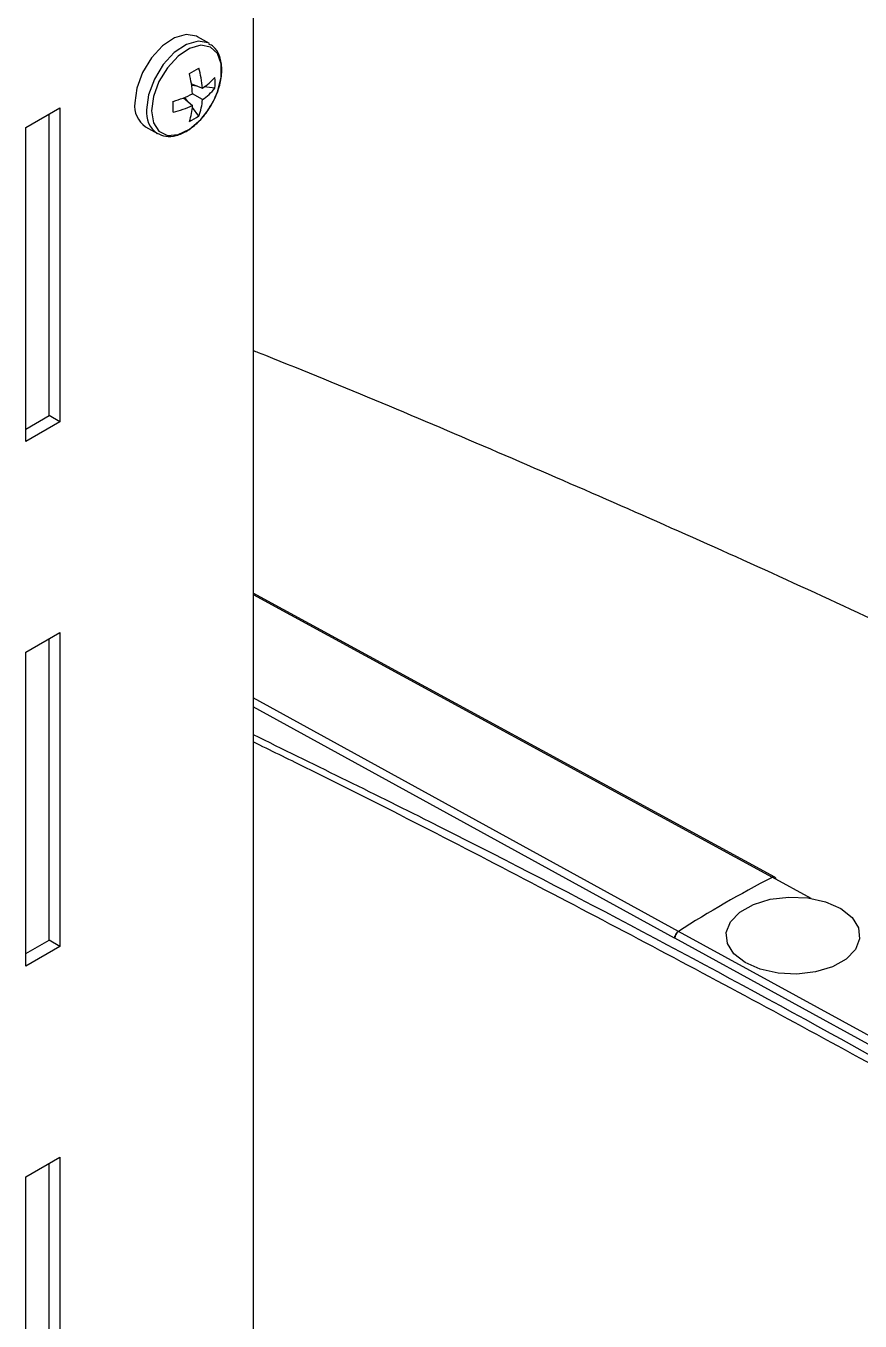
# Model space of a CAD drawing. Extents: x 2 to 136, y 1 to 99.
# Drawn here: x 10.678 to 12.846, y 85.232 to 88.598 of the extents above; entities that cross this region are included whole.
import ezdxf

# ---------------------------------------------------------------- set-up
doc = ezdxf.new("R2010")
doc.units = 0
doc.header["$MEASUREMENT"] = 0
doc.layers.add('OBJECT', color=7, linetype='CONTINUOUS')

msp = doc.modelspace()

# ---------------------------------------------------------------- linework, layer by layer
at = {"layer": 'OBJECT'}
for p, q in [((11.2689, 88.8818), (11.2689, 83.5539)), ((11.155, 88.5524), (11.1243, 88.5701)), ((11.1085, 88.4474), (11.1373, 88.4367)), ((11.123, 88.442), (11.1091, 88.4437)), ((11.1692, 88.4366), (11.1418, 88.4398)), ((11.0876, 88.4112), (11.1113, 88.3917)), ((11.0995, 88.4014), (11.0912, 88.4126)), ((11.1373, 88.4067), (11.1113, 88.4217)), ((10.6785, 88.3344), (10.7669, 88.3854)), ((10.7669, 88.3854), (10.7669, 87.5689)), ((11.1274, 88.3641), (11.1109, 88.3862)), ((10.7386, 87.5852), (10.7386, 88.3691)), ((10.6785, 87.5178), (10.6785, 88.3344)), ((10.9893, 88.3362), (11.02, 88.3185)), ((10.6785, 87.5505), (10.7386, 87.5852)), ((10.7669, 87.5689), (10.6785, 87.5178)), ((10.7669, 87.5689), (10.7386, 87.5852)), ((12.6239, 86.3857), (11.2689, 87.1242)), ((11.2689, 87.12), (12.6169, 86.3853)), ((10.6785, 86.9708), (10.7669, 87.0218)), ((10.7386, 86.2216), (10.7386, 87.0055)), ((10.7669, 87.0218), (10.7669, 86.2052)), ((10.6785, 86.1542), (10.6785, 86.9708)), ((12.3736, 86.2448), (11.2689, 86.8515)), ((12.3638, 86.2269), (11.2689, 86.8282)), ((12.7184, 86.33), (12.6169, 86.3853)), ((10.6785, 86.1869), (10.7386, 86.2216)), ((10.7669, 86.2052), (10.7386, 86.2216)), ((12.364, 86.2269), (12.3638, 86.2269)), ((13.3528, 85.6843), (12.364, 86.2269)), ((13.356, 85.7059), (12.3736, 86.2448)), ((10.7669, 86.2052), (10.6785, 86.1542)), ((10.6785, 85.6071), (10.7669, 85.6582)), ((10.7669, 85.6582), (10.7669, 84.8416)), ((10.7386, 84.858), (10.7386, 85.6418)), ((10.6785, 84.7906), (10.6785, 85.6071))]:
    msp.add_line(p, q, dxfattribs=at)
at = {"layer": 'OBJECT', "flags": 128}
for points in [[(11.1243, 88.5701), (11.1214, 88.5716), (11.0951, 88.5762), (11.0647, 88.5676), (11.0334, 88.5465), (11.0046, 88.5153), (10.9815, 88.4774), (10.9665, 88.4368), (10.9613, 88.398)], [(11.155, 88.5524), (11.1521, 88.5539), (11.1258, 88.5585), (11.0954, 88.5499), (11.064, 88.5288), (11.0353, 88.4976), (11.0121, 88.4597), (10.9972, 88.4191), (10.992, 88.3803)], [(11.1705, 88.4129), (11.1761, 88.4267), (11.1859, 88.465), (11.1859, 88.4996), (11.1761, 88.5267), (11.1577, 88.5434), (11.1327, 88.5479), (11.1036, 88.5396), (11.0737, 88.5195), (11.0463, 88.4897), (11.0242, 88.4536), (11.01, 88.4149), (11.005, 88.3779), (11.005, 88.3779)], [(11.005, 88.3779), (11.01, 88.3466), (11.0242, 88.3244), (11.0463, 88.3137), (11.0737, 88.3157), (11.1036, 88.33), (11.1327, 88.3553), (11.1485, 88.3748)], [(12.8414, 86.254), (12.8444, 86.2255), (12.8333, 86.1977), (12.8092, 86.1728), (12.7738, 86.1528), (12.7301, 86.1394), (12.6816, 86.1336), (12.6323, 86.1359), (12.5861, 86.1462), (12.5469, 86.1636), (12.5176, 86.1866), (12.5008, 86.2135), (12.4978, 86.242), (12.5089, 86.2698), (12.5331, 86.2948), (12.5684, 86.3148), (12.6121, 86.3282), (12.6606, 86.3339), (12.7099, 86.3316), (12.7561, 86.3213), (12.7954, 86.304), (12.8246, 86.2809), (12.8414, 86.254)]]:
    msp.add_lwpolyline(points, dxfattribs=at)
at = {"layer": 'OBJECT'}
for centre, radius, start, end in [((10.4077, 89.7074), 1.4154, 299.4314, 300.5632), ((10.799, 88.4007), 0.313, 3.8356, 13.6658), ((10.8897, 88.4165), 0.2484, 4.6608, 16.8951), ((11.0525, 88.566), 0.1546, 303.2268, 318.9732), ((11.0299, 88.4505), 0.14, 354.267, 5.733), ((10.9733, 88.7026), 0.313, 286.3325, 296.1622), ((10.9972, 88.4168), 0.1404, 337.9551, 355.8705), ((11.0585, 88.5229), 0.1404, 304.1264, 322.0437), ((10.9692, 88.5037), 0.2208, 324.2814, 335.724), ((11.0258, 88.39), 0.0649, 172.8533, 235.8344), ((11.0566, 88.3723), 0.0651, 172.9123, 235.2627), ((9.6469, 88.3883), 1.4145, 359.4337, 0.5663), ((11.005, 88.6162), 0.2484, 283.1028, 295.3369), ((10.9569, 88.4004), 0.1547, 341.025, 356.7698), ((11.0456, 88.4777), 0.1399, 294.2639, 305.7308), ((12.6207, 86.3797), 0.00666, 0.1509, 124.0628), ((14.0818, 83.5668), 3.1763, 117.4627, 122.5319), ((12.3865, 86.2263), 0.0225, 124.7852, 178.6206), ((16.4681, 81.4471), 4.7523, 125.4631, 145.1492)]:
    msp.add_arc(centre, radius, start, end, dxfattribs=at)
for points, knots in [([(11.1585, 88.3916), (11.1633, 88.3997), (11.175, 88.4196), (11.1853, 88.4542), (11.189, 88.4911), (11.1823, 88.5218), (11.17, 88.5432), (11.1582, 88.5489), (11.154, 88.5509)], [0, 0, 0, 0, 0.133483, 0.330363, 0.528983, 0.730571, 0.905584, 1, 1, 1, 1]), ([(11.0198, 88.3194), (11.0269, 88.316), (11.042, 88.3089), (11.0695, 88.3122), (11.0987, 88.3248), (11.1272, 88.3481), (11.1481, 88.3717), (11.1565, 88.3877), (11.1585, 88.3916)], [0, 0, 0, 0, 0.164719, 0.346467, 0.536488, 0.735588, 0.936021, 1, 1, 1, 1]), ([(13.8036, 86.6077), (13.7603, 86.6298), (13.5217, 86.7513), (13.0827, 86.9612), (12.4871, 87.237), (11.8866, 87.4987), (11.4804, 87.6709), (11.2734, 87.7523), (11.2689, 87.7541)], [0, 0, 0, 0, 0.052251, 0.288113, 0.523846, 0.759411, 0.99477, 1, 1, 1, 1]), ([(11.2689, 86.7563), (11.4215, 86.6816), (11.9207, 86.4374), (12.7168, 86.0144), (13.3597, 85.6487), (13.6558, 85.4803)], [0, 0, 0, 0, 0.191997, 0.628016, 1, 1, 1, 1]), ([(13.6626, 85.4542), (13.5079, 85.543), (13.1545, 85.7459), (12.6039, 86.0481), (12.0056, 86.3651), (11.561, 86.5944), (11.3138, 86.7152), (11.2689, 86.7371)], [0, 0, 0, 0, 0.193919, 0.442821, 0.68987, 0.943694, 1, 1, 1, 1]), ([(12.6252, 86.3843), (12.6248, 86.3848), (12.6238, 86.3862), (12.6208, 86.3867), (12.6182, 86.3857), (12.6169, 86.3853)], [0, 0, 0, 0, 0.203963, 0.601982, 1, 1, 1, 1]), ([(12.3638, 86.2269), (12.3639, 86.2281), (12.364, 86.2302), (12.365, 86.2337), (12.3668, 86.2376), (12.3697, 86.2418), (12.3724, 86.2438), (12.3736, 86.2448)], [0, 0, 0, 0, 0.179539, 0.32298, 0.500796, 0.759303, 1, 1, 1, 1]), ([(13.7976, 85.2582), (13.771, 85.24), (13.696, 85.1886), (13.5742, 85.0938), (13.4326, 84.9751), (13.2934, 84.8474), (13.1571, 84.7118), (13.0241, 84.5686), (12.8952, 84.4182), (12.7906, 84.2882), (12.7309, 84.2065), (12.7109, 84.1792)], [0, 0, 0, 0, 0.068627, 0.192882, 0.317105, 0.441295, 0.565454, 0.689582, 0.813683, 0.937762, 1, 1, 1, 1])]:
    msp.add_open_spline(points, degree=3, knots=knots, dxfattribs=at)

doc.saveas('drawing.dxf')
